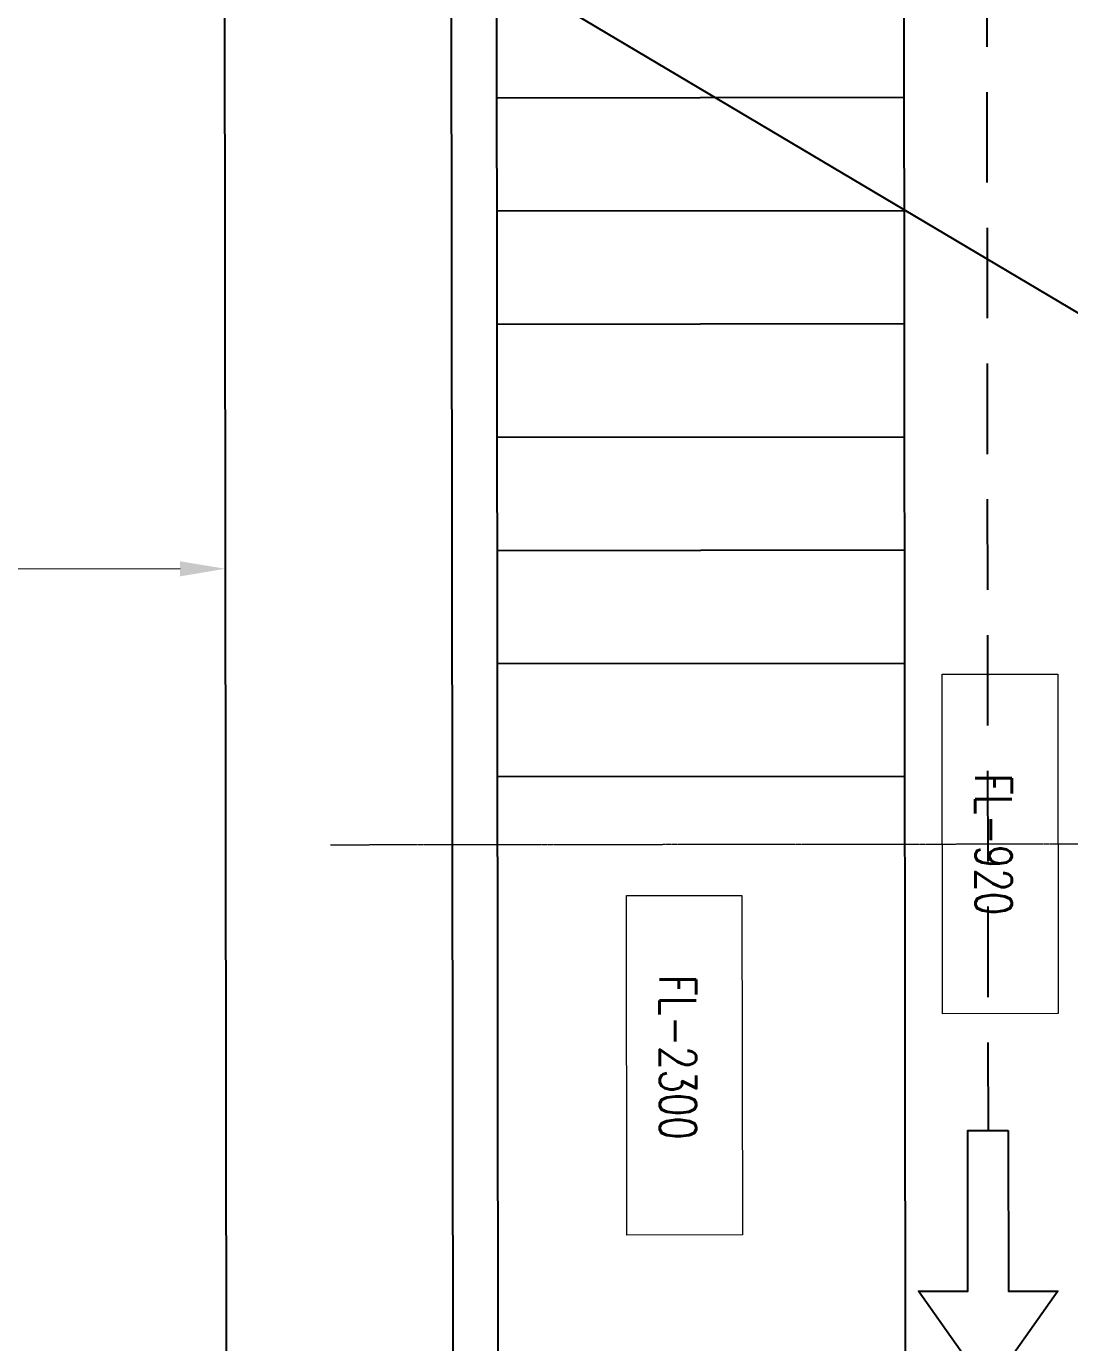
# Model space of a CAD drawing. Header units: feet. Extents: x -99009 to 3252343, y -11094690 to 9035152.
# Drawn here: x 2516119 to 2518425, y -1979500 to -1976592 of the extents above; entities that cross this region are included whole.
import ezdxf

# ---------------------------------------------------------------- set-up
doc = ezdxf.new("R2010")
doc.units = ezdxf.units.FT
doc.header["$PDSIZE"] = -1
doc.linetypes.add('CENTER', pattern=[2, 1.25, -0.25, 0.25, -0.25])
doc.linetypes.add('DASHED2', pattern=[0.375, 0.25, -0.125])
for name, color, linetype in [('1', 1, 'Continuous'), ('JOB', 4, 'Continuous'), ('K-LINE', 7, 'Continuous')]:
    doc.layers.add(name, color=color, linetype=linetype)
doc.styles.add('K-DIM-4', font='simplex.shx', dxfattribs={"width": 0.75, "bigfont": 'extfont.shx'})
doc.styles.get("Standard").update_dxf_attribs({"font": 'GOTHICB.TTF'})
doc.dimstyles.new('LGB VVP', dxfattribs={"dimtxt": 3, "dimasz": 3, "dimexe": 1, "dimexo": 1, "dimgap": 1, "dimtad": 1, "dimtoh": 1, "dimdec": 4, "dimzin": 12, "dimdsep": 46, "dimtxsty": 'Standard', "dimcen": 0, "dimclrd": 2, "dimclre": 1, "dimclrt": 3, "dimadec": 0, "dimazin": 3, "dimtfac": 1, "dimtdec": 4, "dimtofl": 0, "dimtmove": 0, "dimatfit": 3, "dimfxl": 1, "dimtolj": 1, "dimtzin": 0, "dimlwd": 13, "dimlwe": 13, "dimarcsym": 0})

# ---------------------------------------------------------------- blocks, each defined once
blk = doc.blocks.new('G$CA8366B73')
at = {"layer": 'K-LINE', "color": 2, "linetype": 'CENTER', "lineweight": 15}
blk.add_line((0, -3618.9), (0, 4111.2), dxfattribs=at)
at = {"layer": 'K-LINE', "color": 3, "linetype": 'Continuous', "lineweight": 25}
for p, q in [((-2400, -2350), (2200, -2350)), ((-1650, -3250), (-1650, -2350)), ((-1400, -3250), (-1400, -2350)), ((-1150, -3250), (-1150, -2350)), ((-900, -3250), (-900, -2350)), ((-650, -3250), (-650, -2350)), ((-400, -3250), (-400, -2350)), ((-150, -3250), (-150, -2350)), ((-2400, -3250), (4200, -3250)), ((-2500, -3350), (4300, -3350))]:
    blk.add_line(p, q, dxfattribs=at)
blk = doc.blocks.new('sfsfsfsfsf')
at = {"layer": 'K-LINE', "color": 210}
blk.add_lwpolyline([(124362.8, 43737), (124007.9, 43737), (124007.9, 43627.8), (123789.6, 43781.7), (124007.9, 43935.6), (124007.9, 43826.5), (124362.8, 43826.5), (124362.8, 43737)], dxfattribs=at)
blk = doc.blocks.new('*D2634')
at = {"layer": 'Defpoints', "color": 0}
for p in [(2513559.5, -1977793.8), (2513559.6, -1977871.6), (2516559.3, -1978017.6)]:
    blk.add_point(p, dxfattribs=at)
at = {"layer": 'K-LINE', "color": 1, "lineweight": 13}
for p, q in [((2513559.6, -1977870.6), (2513559.5, -1977792.8)), ((2516559.3, -1978016.6), (2516559, -1977789.4))]:
    blk.add_line(p, q, dxfattribs=at)
at = {"layer": 'K-LINE', "color": 2, "lineweight": 13}
blk.add_line((2516459, -1977790.5), (2513659.5, -1977793.7), dxfattribs=at)
at = {"layer": 'K-LINE', "color": 2}
for points in [[(2513659.5, -1977777), (2513659.5, -1977810.3), (2513559.5, -1977793.8)], [(2516459, -1977807.2), (2516459, -1977773.8), (2516559, -1977790.4)]]:
    blk.add_solid(points, dxfattribs=at)
at = {"layer": 'K-LINE', "color": 3, "insert": (2514665.5, -1977634), "char_height": 300, "attachment_point": 5, "rotation": 0.0651}
blk.add_mtext('\\A1;3000', dxfattribs=at)

msp = doc.modelspace()

# ---------------------------------------------------------------- linework, layer by layer
at = {"layer": '1'}
msp.add_line((2520410.24608, -1978394.49612), (2434444.49681, -1927308.91693), dxfattribs=at)
msp.add_arc((2520410.24778, -1978395.99612), 100000, 84.1346387202, 194.3871675539, dxfattribs=at)
at = {"layer": 'JOB', "color": 30, "linetype": 'DASHED2', "ltscale": 800, "true_color": 0xf26722}
msp.add_line((2518240.43127, -1975536.90127), (2518244.39928, -1979031.81987), dxfattribs=at)
at = {"layer": 'K-LINE', "color": 4, "ltscale": 300}
msp.add_line((2516550.32319, -1970125.75888), (2516568.10032, -1985783.36334), dxfattribs=at)
at = {"layer": 'K-LINE', "color": 2, "linetype": 'Continuous', "lineweight": 15}
for points in [[(2518398.52134, -1978023.27993), (2518399.37287, -1978773.27944), (2518143.87303, -1978773.56953), (2518143.02151, -1978023.57001)], [(2517700.68114, -1978512.27204), (2517701.53266, -1979262.27155), (2517446.03283, -1979262.56164), (2517445.1813, -1978512.56212)]]:
    msp.add_lwpolyline(points, close=True, dxfattribs=at)

# ---------------------------------------------------------------- block references
at = {"layer": 'JOB', "rotation": 90.0650517140735}
msp.add_blockref('sfsfsfsfsf', (2562167.29276, -2103344.8005), dxfattribs=at)
at = {"layer": 'K-LINE', "color": 2, "linetype": 'CENTER', "lineweight": 15, "rotation": 270.0650517140735}
msp.add_blockref('G$CA8366B73', (2520410.24778, -1978395.99612), dxfattribs=at)

# ---------------------------------------------------------------- texts
at = {"layer": 'K-LINE', "color": 3, "lineweight": 15, "style": 'K-DIM-4', "width": 0.75}
for s, p in [('FL-920', (2518216.22345, -1978242.81679)), ('FL-2300', (2517518.71998, -1978687.34547))]:
    msp.add_text(s, height=80.498049, rotation=270.06505171, dxfattribs=at).set_placement(p)

# ---------------------------------------------------------------- dimensions: what is measured, and where the dimension line sits
at = {"layer": 'K-LINE'}
dim = msp.add_linear_dim(base=(2513559.5187, -1977793.78935), p1=(2516559.28333, -1978017.59745), p2=(2513559.60709, -1977871.63973), angle=0.06505171, dimstyle='LGB VVP', override={"dimtxt": 300, "dimasz": 100, "dimdec": 0}, dxfattribs=at)
dim.commit()
dim.dimension.update_dxf_attribs({"geometry": '*D2634', "text_midpoint": (2514665.6367, -1977792.5335), "dimtype": 160})

doc.saveas('drawing.dxf')
